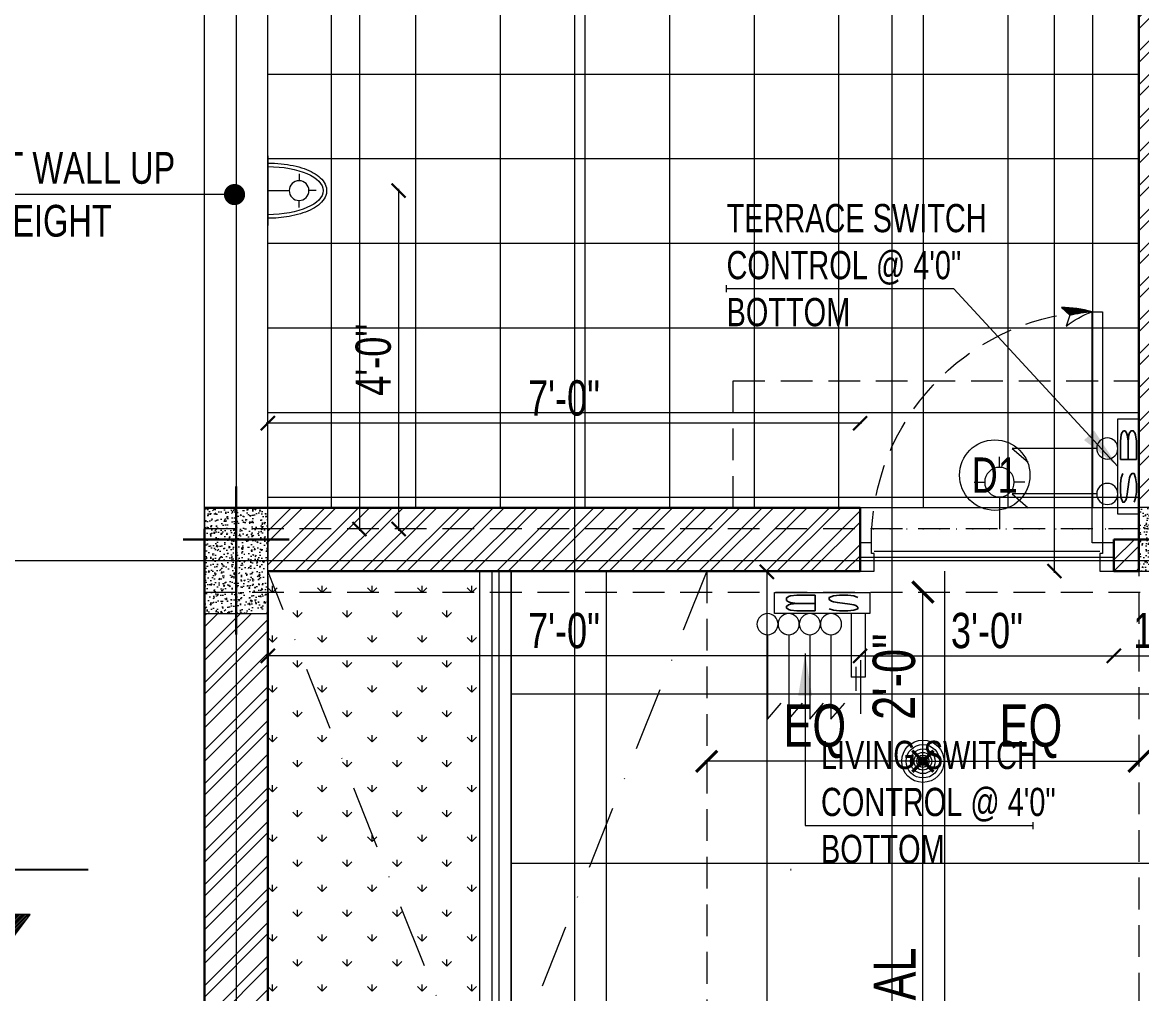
# Model space of a CAD drawing. Header units: inches. Extents: x 3365147 to 3374664, y 1380917 to 1384908.
# Drawn here: x 3371675.9 to 3371834.7, y 1383314.4 to 1383452.2 of the extents above; entities that cross this region are included whole.
import ezdxf
from ezdxf.enums import TextEntityAlignment as Align

# ---------------------------------------------------------------- set-up
doc = ezdxf.new("R2010")
doc.units = ezdxf.units.IN
doc.header["$LTSCALE"] = 18
doc.header["$MEASUREMENT"] = 0
doc.header["$PDSIZE"] = -1
for name, pattern in [('CENTER', [50.79999999999998, 31.75, -6.349999999999998, 6.349999999999998, -6.349999999999998]), ('CONTINOUS', [0]), ('DASHDOT', [1, 0.5, -0.25, 0, -0.25]), ('DOT2', [0.125, 0, -0.125]), ('HIDDEN', [0.375, 0.25, -0.125])]:
    doc.linetypes.add(name, pattern=pattern)
for name, color, linetype, lineweight in [('COLUMN-00 _BC', 1, 'Continuous', 20), ('COLUMN-00 CENTER LINE_BC', 5, 'Continuous', 30), ('COLUMN-00 HATCH_BC', 4, 'Continuous', 9), ('DETAIL-SECTION ARROW HATCH_BC', 252, 'CONTINOUS', 5), ('DETAIL-SECTION ARROW_BC', 1, 'CONTINOUS', 18), ('DETAIL-SECTION-00_BC', 2, 'DASHDOT', 25), ('DIM-03_BC', 1, 'Continuous', 9), ('DIM-04_BC', 3, 'Continuous', 9), ('DOOR-00 DROP LINE_BC', 3, 'Continuous', 13), ('DOOR-00 SHUTTER_BC', 40, 'Continuous', 9), ('DOOR-00_BC', 30, 'Continuous', 18), ('DOORS_THIN-BC', 252, 'Continuous', 5), ('ELECTRICAL-CEILING-POINTS DIM_BC', 230, 'Continuous', 9), ('ELECTRICAL-CEILING-POINTS-00_BC', 230, 'Continuous', 20), ('ELECTRICAL-CEILING-POINTS-02_BC', 231, 'Continuous', 5), ('ELECTRICAL-DIM_BC', 20, 'Continuous', 9), ('ELECTRICAL-ROOF BEAM LINE_BC', 1, 'HIDDEN', 15), ('ELECTRICAL-WALL-POINTS-00_BC', 20, 'Continuous', 20), ('ELECTRICAL-WALL-POINTS-01_BC', 136, 'Continuous', 9), ('ELECTRICAL-WALL-POINTS-02_BC', 21, 'Continuous', 5), ('ELECTRICAL-WALL-TEXT-01__BC', 4, 'Continuous', 9), ('ELECTRICAL-WALL-TEXT-01_ARROW_BC', 8, 'Continuous', 13), ('GRID LINE-00_BC', 9, 'CENTER', 9), ('GRID LINE-TEXT_BC', 2, 'CONTINOUS', 15), ('INTERIOR-FLOORING TILE-00 (VT)_BC', 125, 'Continuous', 5), ('INTERIOR-FLOORING TILE-04_BC', 199, 'Continuous', 13), ('JOINERY TEXT BORDER_BC', 60, 'Continuous', 9), ('JOINERY TEXT_BC', 220, 'Continuous', 15), ('LANDSCAPE HATCH_BC', 96, 'Continuous', 5), ('ROOF-SLAB CUTOUT_BC', 4, 'DASHDOT', 9), ('STEPS-HANDRAIL-00_BC', 3, 'Continuous', 18), ('SUNSHADE_BC', 1, 'HIDDEN', 20), ('TEXT-02 _BC', 3, 'CONTINOUS', 18), ('TEXT-02_ARROW_BC', 4, 'Continuous', 13), ('WALL-00_BC', 7, 'Continuous', 30), ('WALL-04_BC', 4, 'Continuous', 15), ('WALL-06_BC', 9, 'Continuous', 9), ('WALL-9 inch BRICK HATCH_BC', 22, 'Continuous', 0)]:
    doc.layers.add(name, color=color, linetype=linetype, lineweight=lineweight)
doc.styles.add('BC-WALL_DIM', font='swisscl.ttf')
doc.styles.add('DIM_BC', font='swisscl.ttf')
doc.styles.add('ROMANS', font='romans.shx', dxfattribs={"width": 0.75})
doc.styles.add('WD Room text', font='swisscl.ttf')
doc.dimstyles.new('BC-WALL_DIM-02', dxfattribs={"dimtxt": 4, "dimasz": 2, "dimexe": 4.5, "dimexo": 0, "dimgap": 1, "dimtad": 1, "dimdec": 4, "dimzin": 3, "dimdsep": 46, "dimlunit": 4, "dimtxsty": 'BC-WALL_DIM', "dimblk": 'ARCHTICK', "dimcen": 0.0625, "dimdle": 0.25, "dimse1": 1, "dimse2": 1, "dimclrd": 7, "dimclre": 4, "dimclrt": 256, "dimadec": 0, "dimazin": 0, "dimtfac": 0.5, "dimtdec": 4, "dimtix": 1, "dimtofl": 0, "dimtmove": 2, "dimatfit": 2, "dimfxl": 0, "dimfrac": 1, "dimtolj": 1, "dimtzin": 1, "dimlwd": -1, "dimarcsym": 0})
doc.dimstyles.new('DIM_BC', dxfattribs={"dimtxt": 4, "dimasz": 2, "dimexe": 4.5, "dimexo": 0, "dimgap": 1, "dimtad": 1, "dimdec": 4, "dimzin": 3, "dimdsep": 46, "dimlunit": 4, "dimtxsty": 'DIM_BC', "dimblk": 'ARCHTICK', "dimcen": 0.0625, "dimdle": 0.25, "dimse1": 1, "dimse2": 1, "dimclrd": 7, "dimclre": 4, "dimclrt": 256, "dimadec": 0, "dimazin": 0, "dimtfac": 0.5, "dimtdec": 4, "dimtix": 1, "dimtofl": 0, "dimtmove": 2, "dimatfit": 2, "dimfxl": 0, "dimfrac": 1, "dimtolj": 1, "dimtzin": 1, "dimlwd": -1, "dimarcsym": 0})
pattern_1 = [(45, (0.0005768695846199989, 3.000003199558705), (-2.386485386504598, 2.386485386504598), []), (45, (1.59156712458462, 3.000003199558705), (-2.386485386504598, 2.386485386504598), [])]
pattern_2 = [(45, (0, 0), (-2.386485386504598, 2.386485386504598), []), (45, (1.590990255, 0), (-2.386485386504598, 2.386485386504598), [])]

# ---------------------------------------------------------------- blocks, each defined once
blk = doc.blocks.new('ARROW_C')
at = {"layer": 'DOORS_THIN-BC'}
h = blk.add_hatch(dxfattribs=at)
h.set_pattern_fill('ANSI31', color=256, scale=1.439999999999995, angle=82.34337836753481, style=0)
h.set_pattern_definition([(127.3433783675347, (-488.6261728187226, 65.37046368602438), (-0.1431026031467135, -0.1091862856435467), [])])
edge = h.paths.add_edge_path()
edge.add_arc((5.804878283427684, -19.94409062200435), 20.77169619034866, 91.08324206293743, 106.2280361201848)
edge.add_arc((-1.466444343494003, -25.91922004105702), 25.9606707646258, 77.92495574760318, 86.7618009874663, ccw=False)
edge.add_line((3.964337424034851, -0.5329435133191823), (5.412189069791565, 0.8238933390265969))
blk.add_lwpolyline([(-9.095e-13, 4.26e-14, -0.0661779865403536), (5.412189069791565, 0.823893339026597), (3.964337424034851, -0.5329435133191823), (4.649810086945194, -2.463927325565364, 0.0635909475538442), (-9.095e-13, 4.26e-14)], format="xyb")
blk.add_arc((-1.46697212334652, -25.92314596823115), 25.96462023794869, 77.92562916814516, 86.76112756691943)
blk = doc.blocks.new('*U1375')
for points in [[(2.000894688331753, -6.912160000000001e-10), (0, -6.912160000000001e-10), (0, 3.999999999308784), (1.600715750653761, 3.999999999308784), (3.100715750653761, 3.999999999308784), (3.100715750653767, 36.79856850007582), (1.600715750653767, 36.79856850007582), (1.600715750653761, 3.999999999308784), (1.600715750653761, 2.499999999308784), (2.000894688302649, 2.499999999308784)], [(34.39928425143535, 2.499999999308784), (34.39928425143535, 3.999999999308784), (36.00000000208911, 3.999999999308784), (36.00000000208911, -6.912160000000001e-10), (33.99910531375735, -6.912160000000001e-10), (33.99910531375735, 2.499999999308784)]]:
    blk.add_lwpolyline(points, close=True)
at = {"layer": 'DOOR-00 DROP LINE_BC', "ltscale": 0.01}
blk.add_line((2.000894688331757, 2.799463186296633), (33.99910531375736, 2.799463186296633), dxfattribs=at)
at = {"layer": 'DOOR-00 SHUTTER_BC', "linetype": 'HIDDEN'}
blk.add_arc((1.586818566069908, 4.072403413243643), 32.81254556727711, 359.8735723383919, 85.84165232859309, dxfattribs=at)
at = {"layer": 'DOOR-00 SHUTTER_BC', "lineweight": 13, "ltscale": 0.01, "xscale": 0.8000000000007759, "yscale": 0.8000000000007759, "zscale": 0.8000000000007759, "rotation": 359.0774398910439}
blk.add_blockref('ARROW_C', (3.100715750653767, 36.7985685000831), dxfattribs=at)
blk = doc.blocks.new('*U836')
at = {"layer": 'JOINERY TEXT BORDER_BC'}
blk.add_circle((0, 0), 5, dxfattribs=at)
at = {"style": 'WD Room text'}
blk.add_attdef('JOINERY_TEXT', text='', height=6, dxfattribs=at).set_placement((0, 0), align=Align.MIDDLE_CENTER)
blk = doc.blocks.new('ARCHTICK')
at = {"color": 0, "const_width": 0.15}
blk.add_lwpolyline([(-0.5, -0.5), (0.5, 0.5)], dxfattribs=at)
blk = doc.blocks.new('*D890')
at = {"layer": 'Defpoints', "color": 0, "transparency": 16777216}
for p in [(3371710.75924155, 1383374.344476395), (3371794.759241552, 1383374.344476393), (3371710.75924155, 1383362.344476393)]:
    blk.add_point(p, dxfattribs=at)
at = {"layer": 'DIM-04_BC', "color": 7, "linetype": 'Continuous', "transparency": 16777216}
blk.add_line((3371795.009241552, 1383362.344476393), (3371710.50924155, 1383362.344476393), dxfattribs=at)
at = {"layer": 'DIM-04_BC', "color": 7, "transparency": 16777216, "xscale": 2, "yscale": 2, "zscale": 2, "rotation": 180}
blk.add_blockref('ARCHTICK', (3371710.75924155, 1383362.344476393), dxfattribs=at)
at = {"layer": 'DIM-04_BC', "color": 7, "transparency": 16777216, "xscale": 2, "yscale": 2, "zscale": 2}
blk.add_blockref('ARCHTICK', (3371794.759241552, 1383362.344476393), dxfattribs=at)
at = {"layer": 'DIM-04_BC', "transparency": 16777216, "insert": (3371752.759241551, 1383365.905092383), "char_height": 5, "attachment_point": 5, "style": 'DIM_BC'}
blk.add_mtext('\\A1;7\'-0"', dxfattribs=at)
blk = doc.blocks.new('_ArchTick')
at = {"color": 0, "linetype": 'ByBlock', "const_width": 0.15}
blk.add_lwpolyline([(-0.5, -0.5), (0.5, 0.5)], dxfattribs=at)
blk = doc.blocks.new('*D891')
at = {"layer": 'Defpoints', "color": 0, "transparency": 16777216}
for p in [(3371794.758664682, 1383380.344473194), (3371830.759241553, 1383374.369684738), (3371830.759241553, 1383362.344476394)]:
    blk.add_point(p, dxfattribs=at)
at = {"layer": 'DIM-04_BC', "color": 7, "linetype": 'Continuous', "transparency": 16777216}
blk.add_line((3371794.508664682, 1383362.344476394), (3371831.009241553, 1383362.344476394), dxfattribs=at)
at = {"layer": 'DIM-04_BC', "color": 7, "transparency": 16777216, "xscale": 2, "yscale": 2, "zscale": 2, "rotation": 180}
blk.add_blockref('ARCHTICK', (3371794.758664682, 1383362.344476394), dxfattribs=at)
at = {"layer": 'DIM-04_BC', "color": 7, "transparency": 16777216, "xscale": 2, "yscale": 2, "zscale": 2}
blk.add_blockref('ARCHTICK', (3371830.759241553, 1383362.344476394), dxfattribs=at)
at = {"layer": 'DIM-04_BC', "transparency": 16777216, "insert": (3371812.758953118, 1383365.908368923), "char_height": 5, "attachment_point": 5, "style": 'DIM_BC'}
blk.add_mtext('\\A1;3\'-0"', dxfattribs=at)
blk = doc.blocks.new('*D892')
at = {"layer": 'Defpoints', "color": 0, "transparency": 16777216}
for p in [(3371830.759241553, 1383374.369684738), (3371849.325365283, 1383374.369684124), (3371849.325365283, 1383362.344476394)]:
    blk.add_point(p, dxfattribs=at)
at = {"layer": 'DIM-04_BC', "color": 7, "linetype": 'Continuous', "transparency": 16777216}
blk.add_line((3371830.509241553, 1383362.344476394), (3371849.575365283, 1383362.344476394), dxfattribs=at)
at = {"layer": 'DIM-04_BC', "color": 7, "transparency": 16777216, "xscale": 2, "yscale": 2, "zscale": 2, "rotation": 180}
blk.add_blockref('ARCHTICK', (3371830.759241553, 1383362.344476394), dxfattribs=at)
at = {"layer": 'DIM-04_BC', "color": 7, "transparency": 16777216, "xscale": 2, "yscale": 2, "zscale": 2}
blk.add_blockref('ARCHTICK', (3371849.325365283, 1383362.344476394), dxfattribs=at)
at = {"layer": 'DIM-04_BC', "transparency": 16777216, "insert": (3371840.042303418, 1383365.905092384), "char_height": 5, "attachment_point": 5, "style": 'DIM_BC'}
blk.add_mtext('\\A1;1\'-6{\\H0.5x;\\S1#2;}"', dxfattribs=at)
blk = doc.blocks.new('*D897')
at = {"layer": 'Defpoints', "color": 0, "transparency": 16777216}
for p in [(3371710.758661458, 1383374.271755128), (3371713.758664693, 1383052.302642471), (3371781.540886031, 1383052.302642471)]:
    blk.add_point(p, dxfattribs=at)
at = {"layer": 'DIM-03_BC', "color": 7, "linetype": 'Continuous', "transparency": 16777216}
blk.add_line((3371781.540886031, 1383374.521755128), (3371781.540886031, 1383052.052642471), dxfattribs=at)
at = {"layer": 'DIM-03_BC', "color": 7, "transparency": 16777216, "xscale": 2, "yscale": 2, "zscale": 2}
for p, rotation in [((3371781.540886031, 1383374.271755128), 90), ((3371781.540886031, 1383052.302642471), 270)]:
    blk.add_blockref('ARCHTICK', p, dxfattribs=dict(at, rotation=rotation))
at = {"layer": 'DIM-03_BC', "transparency": 16777216, "insert": (3371777.980270041, 1383213.287198798), "char_height": 5, "attachment_point": 5, "rotation": 90, "style": 'DIM_BC'}
blk.add_mtext('\\A1;26\'-10"', dxfattribs=at)
blk = doc.blocks.new('*D904')
at = {"layer": 'Defpoints', "color": 0, "transparency": 16777216}
for p in [(3371710.758664669, 1383588.844473196), (3371710.758664668, 1383380.344473196), (3371723.748495081, 1383380.344473196)]:
    blk.add_point(p, dxfattribs=at)
at = {"layer": 'DIM-03_BC', "color": 7, "linetype": 'Continuous', "transparency": 16777216}
blk.add_line((3371723.748495081, 1383589.094473196), (3371723.748495081, 1383380.094473196), dxfattribs=at)
at = {"layer": 'DIM-03_BC', "color": 7, "transparency": 16777216, "xscale": 2, "yscale": 2, "zscale": 2}
for p, rotation in [((3371723.748495081, 1383588.844473196), 90), ((3371723.748495081, 1383380.344473196), 270)]:
    blk.add_blockref('ARCHTICK', p, dxfattribs=dict(at, rotation=rotation))
at = {"layer": 'DIM-03_BC', "transparency": 16777216, "insert": (3371720.24849508, 1383484.594473195), "char_height": 5, "attachment_point": 5, "rotation": 90, "style": 'DIM_BC'}
blk.add_mtext('\\A1;17\'-4{\\H0.5x;\\S1#2;}"', dxfattribs=at)
blk = doc.blocks.new('*D908')
at = {"layer": 'Defpoints', "color": 0, "transparency": 16777216}
for p in [(3371822.323107948, 1383548.344473195), (3371834.323107932, 1383548.344473195), (3371834.324262212, 1383374.369684738)]:
    blk.add_point(p, dxfattribs=at)
at = {"layer": 'DIM-03_BC', "color": 7, "linetype": 'Continuous', "transparency": 16777216}
blk.add_line((3371822.323107948, 1383374.119684738), (3371822.323107948, 1383548.594473195), dxfattribs=at)
at = {"layer": 'DIM-03_BC', "color": 7, "transparency": 16777216, "xscale": 2, "yscale": 2, "zscale": 2}
for p, rotation in [((3371822.323107948, 1383548.344473195), 90), ((3371822.323107948, 1383374.369684738), 270)]:
    blk.add_blockref('ARCHTICK', p, dxfattribs=dict(at, rotation=rotation))
at = {"layer": 'DIM-03_BC', "transparency": 16777216, "insert": (3371818.762491958, 1383461.357078966), "char_height": 5, "attachment_point": 5, "rotation": 90, "style": 'DIM_BC'}
blk.add_mtext('\\A1;14\'-6"', dxfattribs=at)
blk = doc.blocks.new('*D913')
at = {"layer": 'Defpoints', "color": 0, "transparency": 16777216}
for p in [(3371710.758663023, 1383395.344476394), (3371710.758663023, 1383383.369681542), (3371794.759241552, 1383383.344476394)]:
    blk.add_point(p, dxfattribs=at)
at = {"layer": 'DIM-04_BC', "color": 7, "linetype": 'Continuous', "transparency": 16777216}
blk.add_line((3371795.009241552, 1383395.344476394), (3371710.508663023, 1383395.344476394), dxfattribs=at)
at = {"layer": 'DIM-04_BC', "color": 7, "transparency": 16777216, "xscale": 2, "yscale": 2, "zscale": 2, "rotation": 180}
blk.add_blockref('ARCHTICK', (3371710.758663023, 1383395.344476394), dxfattribs=at)
at = {"layer": 'DIM-04_BC', "color": 7, "transparency": 16777216, "xscale": 2, "yscale": 2, "zscale": 2}
blk.add_blockref('ARCHTICK', (3371794.759241552, 1383395.344476394), dxfattribs=at)
at = {"layer": 'DIM-04_BC', "transparency": 16777216, "insert": (3371752.758952287, 1383398.905092384), "char_height": 5, "attachment_point": 5, "style": 'DIM_BC'}
blk.add_mtext('\\A1;7\'-0"', dxfattribs=at)
blk = doc.blocks.new('*U456')
at = {"linetype": 'CENTER', "ltscale": 0.1}
blk.add_line((1.110223024625157e-16, 0), (10.51656835569302, 0), dxfattribs=at)
at = {"layer": 'GRID LINE-TEXT_BC', "style": 'DIM_BC'}
blk.add_attdef('AA', text='', height=0.2, dxfattribs=at).set_placement((-0.2141686873997627, 0), align=Align.MIDDLE_CENTER)
blk = doc.blocks.new('*U436')
at = {"linetype": 'CENTER', "ltscale": 0.1}
blk.add_line((1.110223024625157e-16, 0), (25.47780267974587, 0), dxfattribs=at)
at = {"layer": 'GRID LINE-TEXT_BC', "style": 'DIM_BC'}
blk.add_attdef('AA', text='', height=0.2, rotation=90.0000000000445, dxfattribs=at).set_placement((-0.2141686873997627, 0), align=Align.MIDDLE_CENTER)
blk = doc.blocks.new('*U623')
at = {"linetype": 'CENTER', "ltscale": 0.1}
blk.add_line((1.110223024625157e-16, 0), (25.47780267974587, 0), dxfattribs=at)
at = {"layer": 'GRID LINE-TEXT_BC', "style": 'DIM_BC'}
blk.add_attdef('AA', text='', height=0.2, rotation=90.0000000000445, dxfattribs=at).set_placement((-0.2141686873997627, 0), align=Align.MIDDLE_CENTER)
blk = doc.blocks.new('*U618')
at = {"linetype": 'CENTER', "ltscale": 0.1}
blk.add_line((1.110223024625157e-16, 0), (25.47780267974587, 0), dxfattribs=at)
at = {"layer": 'GRID LINE-TEXT_BC', "style": 'DIM_BC'}
blk.add_attdef('AA', text='', height=0.2, rotation=90.0000000000445, dxfattribs=at).set_placement((-0.2141686873997627, 0), align=Align.MIDDLE_CENTER)
blk = doc.blocks.new('EC-CEILING LIGHT POINT_BC')
for radius in [3, 0.5]:
    blk.add_circle((0, 0), radius)
at = {"layer": 'ELECTRICAL-CEILING-POINTS-02_BC'}
for radius in [2.375, 1.75, 1.25, 0.875, 0.625]:
    blk.add_circle((0, 0), radius, dxfattribs=at)
blk = doc.blocks.new('*D1230')
at = {"layer": 'Defpoints', "color": 0, "transparency": 16777216}
for p in [(3371803.666174998, 1383347.397105793), (3371803.66617502, 1383347.397105793), (3371803.666174998, 1383282.94700162)]:
    blk.add_point(p, dxfattribs=at)
at = {"layer": 'ELECTRICAL-CEILING-POINTS DIM_BC', "color": 7, "transparency": 16777216}
blk.add_line((3371803.66617502, 1383282.69700162), (3371803.66617502, 1383347.647105793), dxfattribs=at)
at = {"layer": 'ELECTRICAL-CEILING-POINTS DIM_BC', "color": 7, "transparency": 16777216, "xscale": 3, "yscale": 3, "zscale": 3}
for p, rotation in [((3371803.66617502, 1383347.397105793), 90), ((3371803.66617502, 1383282.94700162), 270)]:
    blk.add_blockref('ARCHTICK', p, dxfattribs=dict(at, rotation=rotation))
at = {"layer": 'ELECTRICAL-CEILING-POINTS DIM_BC', "transparency": 16777216, "insert": (3371799.666175019, 1383315.172053705), "char_height": 6, "attachment_point": 5, "rotation": 90, "style": 'DIM_BC'}
blk.add_mtext('\\A1;BAL', dxfattribs=at)
blk = doc.blocks.new('*D1231')
at = {"layer": 'Defpoints', "color": 0, "transparency": 16777216}
for p in [(3371803.666174998, 1383371.397105793), (3371803.666175022, 1383371.397105793), (3371803.666174998, 1383347.397105793)]:
    blk.add_point(p, dxfattribs=at)
at = {"layer": 'ELECTRICAL-CEILING-POINTS DIM_BC', "color": 7, "transparency": 16777216}
blk.add_line((3371803.666175022, 1383347.147105793), (3371803.666175022, 1383371.647105793), dxfattribs=at)
at = {"layer": 'ELECTRICAL-CEILING-POINTS DIM_BC', "color": 7, "transparency": 16777216, "xscale": 3, "yscale": 3, "zscale": 3}
for p, rotation in [((3371803.666175022, 1383371.397105793), 90), ((3371803.666175022, 1383347.397105793), 270)]:
    blk.add_blockref('ARCHTICK', p, dxfattribs=dict(at, rotation=rotation))
at = {"layer": 'ELECTRICAL-CEILING-POINTS DIM_BC', "transparency": 16777216, "insert": (3371799.593435834, 1383359.397105792), "char_height": 6, "attachment_point": 5, "rotation": 90, "style": 'DIM_BC'}
blk.add_mtext('\\A1;2\'-0"', dxfattribs=at)
blk = doc.blocks.new('*D1232')
at = {"layer": 'Defpoints', "color": 0, "transparency": 16777216}
for p in [(3371773.008664674, 1383347.397105791), (3371773.008664674, 1383347.397105793), (3371803.666175012, 1383347.397105789)]:
    blk.add_point(p, dxfattribs=at)
at = {"layer": 'ELECTRICAL-CEILING-POINTS DIM_BC', "color": 7, "transparency": 16777216}
blk.add_line((3371803.916175012, 1383347.397105793), (3371772.758664674, 1383347.397105793), dxfattribs=at)
at = {"layer": 'ELECTRICAL-CEILING-POINTS DIM_BC', "color": 7, "transparency": 16777216, "xscale": 3, "yscale": 3, "zscale": 3, "rotation": 180}
blk.add_blockref('ARCHTICK', (3371773.008664674, 1383347.397105793), dxfattribs=at)
at = {"layer": 'ELECTRICAL-CEILING-POINTS DIM_BC', "color": 7, "transparency": 16777216, "xscale": 3, "yscale": 3, "zscale": 3}
blk.add_blockref('ARCHTICK', (3371803.666175012, 1383347.397105793), dxfattribs=at)
at = {"layer": 'ELECTRICAL-CEILING-POINTS DIM_BC', "transparency": 16777216, "insert": (3371788.337419843, 1383351.636948519), "char_height": 6, "attachment_point": 5, "style": 'DIM_BC'}
blk.add_mtext('\\A1;EQ', dxfattribs=at)
blk = doc.blocks.new('*D1227')
at = {"layer": 'Defpoints', "color": 0, "transparency": 16777216}
for p in [(3371803.666175005, 1383347.397105789), (3371834.32368534, 1383347.397105791), (3371834.32368534, 1383347.397105793)]:
    blk.add_point(p, dxfattribs=at)
at = {"layer": 'ELECTRICAL-CEILING-POINTS DIM_BC', "color": 7, "transparency": 16777216}
blk.add_line((3371803.416175005, 1383347.397105793), (3371834.57368534, 1383347.397105793), dxfattribs=at)
at = {"layer": 'ELECTRICAL-CEILING-POINTS DIM_BC', "color": 7, "transparency": 16777216, "xscale": 3, "yscale": 3, "zscale": 3, "rotation": 180}
blk.add_blockref('ARCHTICK', (3371803.666175005, 1383347.397105793), dxfattribs=at)
at = {"layer": 'ELECTRICAL-CEILING-POINTS DIM_BC', "color": 7, "transparency": 16777216, "xscale": 3, "yscale": 3, "zscale": 3}
blk.add_blockref('ARCHTICK', (3371834.32368534, 1383347.397105793), dxfattribs=at)
at = {"layer": 'ELECTRICAL-CEILING-POINTS DIM_BC', "transparency": 16777216, "insert": (3371818.994930172, 1383351.636948519), "char_height": 6, "attachment_point": 5, "style": 'DIM_BC'}
blk.add_mtext('\\A1;EQ', dxfattribs=at)
blk = doc.blocks.new('*U1330')
at = {"layer": 'DETAIL-SECTION ARROW HATCH_BC', "linetype": 'Continuous', "transparency": 33554687}
h = blk.add_hatch(dxfattribs=at)
h.set_pattern_fill('ANSI31', color=256, scale=0.06451599999999999, style=0)
h.set_pattern_definition([(45, (36.37842172865688, -8.431632918223361), (-0.0057024626368789, 0.0057024626368789), [])])
h.paths.add_polyline_path([(18.3753453613697, 0.2870960000056698), (18.47211936136883, 0.2870960000056698, -0.4142135623730951), (18.66566736136868, 0.4806440000321801), (18.66566736136868, 0.6741920000113396)])
at = {"transparency": 33554687}
blk.add_line((0, 0), (18.66566736136868, 0), dxfattribs=at)
at = {"layer": 'DETAIL-SECTION ARROW_BC', "transparency": 33554687}
blk.add_lwpolyline([(18.85921536136785, 0.2870960000056698), (18.95598936136777, 0.2870960000056698), (18.66566736136868, 0.6741920000113396), (18.37534536136959, 0.2870960000056698), (18.47211936136883, 0.2870960000056698)], dxfattribs=at)
at = {"linetype": 'CONTINOUS', "transparency": 33554687, "style": 'DIM_BC'}
for tag, height, rotation, p in [('1', 0.2000000000000001, 179.9999999999617, (-0.03053735255570315, 0.2840815832298055)), ('2', 0.2, 179.9999999999793, (18.66579842296763, 0.2878823695993774))]:
    blk.add_attdef(tag, text='', height=height, rotation=rotation, dxfattribs=at).set_placement(p, align=Align.MIDDLE_CENTER)
blk = doc.blocks.new('EW-SWITCH BOX_BC')
blk.add_lwpolyline([(4.499999999985447, -0.9999999999931077), (-4.499999999985448, -0.999999999993106), (-4.500000000014551, 0.9999999999640057), (4.499999999985447, 0.9999999999931068)], close=True)
at = {"layer": 'ELECTRICAL-WALL-POINTS-01_BC', "insert": (0, 0), "char_height": 1.5, "attachment_point": 5, "style": 'ROMANS'}
blk.add_mtext('{\\Fromans|c0;\\W3;SB}', dxfattribs=at)
blk = doc.blocks.new('EW-ONE WAY SWITCH_BC')
at = {"ltscale": 20}
for p, q in [((0, 2.000014085308578), (0, 10.00007042653706)), ((8.572304848104729e-16, 10.00007042653706), (1.301817519006041, 8.481739932660373))]:
    blk.add_line(p, q, dxfattribs=at)
blk.add_circle((-1.836922467451013e-16, 1.000007042655018), 1.000007042653561, dxfattribs=at)
blk = doc.blocks.new('EW-5 AMP SOCKET_BC')
for p, q in [((-1.000007042661309, 0), (-1.000007042661309, 9)), ((-1.000007042661309, 9), (1.000007042653561, 9)), ((1.000007042653561, 0), (1.000007042653561, 9)), ((-1.000007042661309, 0), (1.000007042653561, 0))]:
    blk.add_line(p, q)
at = {"layer": 'ELECTRICAL-WALL-POINTS-01_BC'}
for p, q in [((-0.3333356808896859, 6.608248551434372), (-0.3333356808896859, 14.21097466055653)), ((0.3333356808819374, 7.544261216680753), (0.3333356808819374, 10.97939169005258))]:
    blk.add_line(p, q, dxfattribs=at)
blk = doc.blocks.new('EW-COMPOUND WALL LIGHT_BC')
blk.add_line((9.112710586123285e-13, 0), (-4.529709940470639e-13, 3.023274702813069))
at = {"ltscale": 20}
blk.add_line((4.927180831857994, -2.282618538629322e-13), (-4.927180831858051, -2.273736754432321e-13), dxfattribs=at)
blk.add_circle((-5.666578317686799e-13, 4.42327470281316), 1.39999999999998)
blk.add_open_spline([(3.919422597587028, -4.934149027150708e-16), (3.919422597587028, 0.6384450161248356), (3.886240571498452, 1.276851265010431), (3.69707317533407, 3.068895585618411), (3.45808804819693, 4.178167057647556), (2.780900254802433, 6.080079498354417), (2.346086102663083, 6.873572735011075), (1.540509031184819, 7.740001427009764), (1.235011323623786, 7.977291703959489), (0.5693319713623007, 8.291135297106669), (0.20740182438945, 8.364119354598778), (-0.5091560258747351, 8.30978772698749), (-0.8580905588945245, 8.184296171254129), (-1.493464031663648, 7.782828061402194), (-1.782766559546293, 7.508424804293635), (-2.308911236789998, 6.842002567723537), (-2.54619495492778, 6.449110309078345), (-3.161279140388435, 5.160337164038982), (-3.470162470466756, 4.12922174549638), (-3.833694994223807, 2.046450713189454), (-3.919422597587028, 1.023430174657857), (-3.919422597587028, 1.480244708145212e-15)], degree=3, knots=[1.570796326794897, 1.570796326794897, 1.570796326794897, 1.570796326794897, 1.808479811528694, 1.808479811528694, 2.255914330366457, 2.255914330366457, 2.70334884920422, 2.70334884920422, 2.93898368553105, 2.93898368553105, 3.174618521857881, 3.174618521857881, 3.410253358184711, 3.410253358184711, 3.645888194511541, 3.645888194511541, 3.881523030838371, 3.881523030838371, 4.331381306817332, 4.331381306817332, 4.71238898038469, 4.71238898038469, 4.71238898038469, 4.71238898038469])
at = {"layer": 'ELECTRICAL-WALL-POINTS-01_BC'}
for p, q in [((1.77635683940025e-15, 6.831032937084274), (-4.529709940470639e-13, 5.823274702813251)), ((-2.407758234271567, 4.423274702812705), (-1.400000000000544, 4.42327470281316)), ((2.40775823427032, 4.423274702812703), (1.399999999999411, 4.423274702813158))]:
    blk.add_line(p, q, dxfattribs=at)
at = {"layer": 'ELECTRICAL-WALL-POINTS-02_BC'}
blk.add_ellipse((0, 0), major_axis=(0, -7.838791171355297), ratio=0.4357232391816585, start_param=1.570796326794897, end_param=4.71238898038469, dxfattribs=at)
blk = doc.blocks.new('*D1399')
at = {"layer": 'Defpoints', "color": 0, "transparency": 16777216}
for p in [(3371710.758664669, 1383428.342257292), (3371710.758665608, 1383380.342257292), (3371729.295723828, 1383380.342257292)]:
    blk.add_point(p, dxfattribs=at)
at = {"layer": 'ELECTRICAL-DIM_BC', "color": 7, "transparency": 16777216}
blk.add_line((3371729.295723828, 1383428.592257292), (3371729.295723828, 1383380.092257292), dxfattribs=at)
at = {"layer": 'ELECTRICAL-DIM_BC', "color": 7, "transparency": 16777216, "xscale": 2, "yscale": 2, "zscale": 2}
for p, rotation in [((3371729.295723828, 1383428.342257292), 90), ((3371729.295723828, 1383380.342257292), 270)]:
    blk.add_blockref('ARCHTICK', p, dxfattribs=dict(at, rotation=rotation))
at = {"layer": 'ELECTRICAL-DIM_BC', "transparency": 16777216, "insert": (3371725.735107838, 1383404.342257291), "char_height": 5, "attachment_point": 5, "rotation": 90, "style": 'BC-WALL_DIM'}
blk.add_mtext('\\A1;4\'-0"', dxfattribs=at)
blk = doc.blocks.new('EW-WALL BRACKET (BULB)_BC')
for p, q in [((6.658274132716963, 3.605368900210841), (6.658274132717643, 2.093731548804413)), ((4.558283488328664, 0), (0, 0)), ((8.758264777106627, 0), (10.26990604427697, 0)), ((6.658274132716963, -3.617905802602031), (6.658274132717643, -2.106268451195603))]:
    blk.add_line(p, q)
blk.add_circle((6.658274132717643, -0.0062684511955951), 2.099999999999999)
blk = doc.blocks.new('*U477')
at = {"layer": 'COLUMN-00 HATCH_BC'}
h = blk.add_hatch(dxfattribs=at)
h.set_pattern_fill('AR-CONC', color=256, scale=0.25)
h.set_pattern_definition([(49.99999999999999, (-2.582294090840695e-06, 5.996753859275486), (1.793150456501884, -0.1568803374564878), [0.1875, -2.0625]), (355, (-2.582294090840695e-06, 5.996753859275486), (-0.3468783340325, 1.88048033425003), [0.15, -1.65]), (100.45144446, (0.1494266202059092, 5.983680499275486), (1.44627211681778, 1.723599977421574), [0.15935048, -1.75285528]), (46.18420000000002, (-2.582294090840695e-06, 6.496753859275486), (2.668103326678931, -0.4137982019826913), [0.2812499999999999, -3.093749999999999]), (96.63563548999993, (0.2223392802059092, 6.462270591775487), (2.336654864185571, 2.435296501936376), [0.239025855, -2.629284399999999]), (351.1841639899999, (-2.582294090840695e-06, 6.496753859275486), (2.336654862636933, 2.435296500674975), [0.225, -2.4750000025]), (21, (0.2499974177059092, 6.371753859275486), (1.492267630296154, -1.006547226663347), [0.1875, -2.0625]), (326.0000000000001, (0.2499974177059092, 6.371753859275486), (0.6082883298039543, 1.812875112617133), [0.15, -1.65]), (71.45144474, (0.3743530527059091, 6.287874924275486), (2.100555941824928, 0.8063278820158846), [0.159350475, -1.75285528]), (37.50000000000001, (-2.582294090840695e-06, 5.996753859275486), (0.03039963829322667, 0.8322346345782787), [0, -1.63, 0, -1.675, 0, -1.65625]), (7.499999999999999, (-2.582294090840695e-06, 5.996753859275486), (0.6576738436053715, 0.9860292797059006), [0, -0.955, 0, -1.5925, 0, -0.63125]), (327.5, (-0.5575025822940909, 5.996753859275486), (1.334556090431023, -0.0563871793359495), [0, -0.625, 0, -1.95, 0, -2.5875]), (317.5, (-0.8075025822940909, 5.996753859275486), (1.457965423355966, 0.2502624558307941), [0, -0.8125, 0, -1.295, 0, -1.8375])])
h.paths.add_polyline_path([(-4.500002582668346, -4.50162307042774), (4.499997417331654, -4.501623070467758), (4.500000000374255, 10.49837692970323), (-4.499999999625745, 10.49837692974324)])
blk.add_lwpolyline([(-4.500002582668346, -4.50162307042774), (4.499997417331654, -4.501623070467758), (4.500000000374255, 10.49837692970323), (-4.499999999625745, 10.49837692974324)], close=True)
at = {"layer": 'COLUMN-00 CENTER LINE_BC'}
for p, q in [((-2.582668346176685e-06, -7.501623070409551), (3.742553359895269e-10, 13.49837692976143)), ((-7.5, -1.818989403545856e-11), (7.5, -5.820766091346741e-11))]:
    blk.add_line(p, q, dxfattribs=at)
blk = doc.blocks.new('*U726')
at = {"layer": 'COLUMN-00 HATCH_BC'}
h = blk.add_hatch(dxfattribs=at)
h.set_pattern_fill('AR-CONC', color=256, scale=0.25)
h.set_pattern_definition([(49.99999999999999, (6.002669980547235, 0.0274268381181173), (1.793150456501884, -0.1568803374564878), [0.1875, -2.0625]), (355, (6.002669980547235, 0.0274268381181173), (-0.3468783340325, 1.88048033425003), [0.15, -1.65]), (100.45144446, (6.152099183047234, 0.01435347811811738), (1.44627211681778, 1.723599977421574), [0.15935048, -1.75285528]), (46.18420000000002, (6.002669980547235, 0.5274268381181173), (2.668103326678931, -0.4137982019826913), [0.2812499999999998, -3.093749999999998]), (96.63563548999993, (6.225011843047234, 0.4929435706181176), (2.336654864185571, 2.435296501936376), [0.239025855, -2.629284399999999]), (351.1841639899999, (6.002669980547235, 0.5274268381181173), (2.336654862636933, 2.435296500674975), [0.225, -2.4750000025]), (21, (6.252669980547235, 0.4024268381181173), (1.492267630296154, -1.006547226663347), [0.1875, -2.0625]), (326.0000000000001, (6.252669980547235, 0.4024268381181173), (0.6082883298039543, 1.812875112617133), [0.15, -1.65]), (71.45144474, (6.377025615547234, 0.3185479031181169), (2.100555941824928, 0.8063278820158846), [0.159350475, -1.75285528]), (37.50000000000001, (6.002669980547235, 0.0274268381181173), (0.03039963829322667, 0.8322346345782787), [0, -1.63, 0, -1.675, 0, -1.65625]), (7.499999999999999, (6.002669980547235, 0.0274268381181173), (0.6576738436053715, 0.9860292797059006), [0, -0.955, 0, -1.5925, 0, -0.63125]), (327.5, (5.445169980547234, 0.0274268381181173), (1.334556090431023, -0.0563871793359495), [0, -0.625, 0, -1.95, 0, -2.5875]), (317.5, (5.195169980547234, 0.0274268381181173), (1.457965423355966, 0.2502624558307941), [0, -0.8125, 0, -1.295, 0, -1.8375])])
h.paths.add_polyline_path([(-4.498376929312032, -4.499997415441612), (10.50266997737901, -4.499997415248799), (10.50104690985927, 4.52742425355973), (-4.499999996831778, 4.527424253366917)])
blk.add_lwpolyline([(-4.498376929312032, -4.499997415441612), (10.50266997737901, -4.499997415248799), (10.50104690985927, 4.52742425355973), (-4.499999996831778, 4.527424253366917)], close=True)
at = {"layer": 'COLUMN-00 CENTER LINE_BC'}
for p, q in [((0.001623070687966931, -7.499997415423422), (3.168222760905445e-09, 7.527424253385107)), ((-7.5, -1.818989403545856e-11), (13.50104690669104, 1.746229827404022e-10))]:
    blk.add_line(p, q, dxfattribs=at)

msp = doc.modelspace()

# ---------------------------------------------------------------- hatches: boundary and pattern name
at = {"layer": 'INTERIOR-FLOORING TILE-04_BC'}
h = msp.add_hatch(dxfattribs=at)
h.set_pattern_fill('_USER', color=256, scale=12, double=1, pattern_type=0)
h.set_pattern_definition([(0, (3371983.758662552, 1383696.871897448), (0, 12), []), (90, (3371983.758662552, 1383696.871897448), (-12, 7.347880794884119e-16), [])])
h.paths.add_polyline_path([(3371710.758665606, 1383383.343369881), (3371710.758664667, 1383495.836168481), (3371716.749006038, 1383495.842259876), (3371716.739854222, 1383504.84225057), (3371710.758664667, 1383504.836168481), (3371710.775137144, 1383588.844473196), (3371803.758664668, 1383588.815425879), (3371803.758664668, 1383696.871897447), (3371983.758662552, 1383696.87189775), (3371983.758662553, 1383528.817049251), (3371921.508664683, 1383528.830761072), (3371921.508664683, 1383548.358185318), (3371834.323107929, 1383548.344473194), (3371834.323107932, 1383383.345582907)])
at = {"layer": 'LANDSCAPE HATCH_BC', "transparency": 33554687}
h = msp.add_hatch(dxfattribs=at)
h.set_pattern_fill('GRASS', color=256, scale=5)
h.set_pattern_definition([(90, (-9.313225746154785e-10, 22.99999999883585), (-3.535533904999999, 3.535533904999999), [0.9375, -6.133567814999999]), (45, (-9.313225746154785e-10, 22.99999999883585), (-3.535533905932738, 3.535533905932738), [0.9375, -4.0625]), (135, (-9.313225746154785e-10, 22.99999999883585), (-3.535533905932738, -3.535533905932737), [0.9375, -4.0625])])
h.paths.add_polyline_path([(3371740.758664662, 1383374.344476394), (3371710.758664668, 1383374.344476395), (3371710.758664675, 1383217.440428457), (3371740.758664669, 1383217.440428458)])
at = {"layer": 'WALL-9 inch BRICK HATCH_BC', "transparency": 33554687}
h = msp.add_hatch(dxfattribs=at)
h.set_pattern_fill('ANSI32', color=256, scale=9)
h.set_pattern_definition(pattern_2)
h.paths.add_polyline_path([(3371843.32310793, 1383519.813802808), (3371834.32310793, 1383519.813802808), (3371834.322385755, 1383383.397105792), (3371843.322385755, 1383383.397105793)])
h = msp.add_hatch(dxfattribs=at)
h.set_pattern_fill('ANSI32', color=256, scale=9)
h.set_pattern_definition(pattern_1)
h.paths.add_polyline_path([(3371794.759241552, 1383378.369684738), (3371794.759241552, 1383383.344476394), (3371710.759242476, 1383383.344476395), (3371710.759240926, 1383374.344476395), (3371794.759241552, 1383374.344476393)])
h = msp.add_hatch(dxfattribs=at)
h.set_pattern_fill('ANSI32', color=256, scale=9)
h.set_pattern_definition(pattern_1)
h.paths.add_polyline_path([(3371834.323684801, 1383378.869684738), (3371830.759241553, 1383378.869684738), (3371830.759241553, 1383374.369684738), (3371834.323684801, 1383374.369684738)])
h = msp.add_hatch(dxfattribs=at)
h.set_pattern_fill('ANSI32', color=256, scale=9)
h.set_pattern_definition(pattern_2)
h.paths.add_polyline_path([(3371710.75866468, 1383368.369681542), (3371701.758664666, 1383368.369681542), (3371701.758664667, 1383226.469472894), (3371710.758664682, 1383226.469472893)])

# ---------------------------------------------------------------- linework, layer by layer
at = {"layer": 'ELECTRICAL-ROOF BEAM LINE_BC'}
for p, q in [((3371834.323115158, 1383546.884501453), (3371834.323115158, 1383185.49689728)), ((3371701.758671201, 1383380.397105625), (3371701.758671201, 1382924.31345959)), ((3371701.758671201, 1383380.397105625), (3371992.758668616, 1383380.397105625)), ((3371710.758671201, 1383380.397105625), (3371710.758671202, 1382960.313459588)), ((3371701.758671201, 1383371.397105625), (3371992.758668616, 1383371.397105625))]:
    msp.add_line(p, q, dxfattribs=at)
at = {"layer": 'ELECTRICAL-WALL-POINTS-00_BC', "linetype": 'DOT2', "transparency": 33554687}
msp.add_line((3371834.323107931, 1383380.313802809), (3371794.758664682, 1383380.344473194), dxfattribs=at)
at = {"layer": 'ELECTRICAL-WALL-TEXT-01_ARROW_BC', "transparency": 33554687}
for p, q in [((3371775.819439175, 1383413.917079565), (3371775.819439175, 1383414.917079565)), ((3371819.318827101, 1383337.761839516), (3371819.318827101, 1383338.761839516))]:
    msp.add_line(p, q, dxfattribs=at)
at = {"layer": 'INTERIOR-FLOORING TILE-00 (VT)_BC'}
for p, q in [((3371758.758662105, 1383374.344476394), (3371758.758662105, 1383052.302649281)), ((3371806.758662105, 1383374.344476394), (3371806.758662105, 1383043.302642469)), ((3371745.258664668, 1383356.946517264), (3371925.258664683, 1383356.946517264)), ((3371745.258664668, 1383332.946517264), (3371925.258664683, 1383332.946517264))]:
    msp.add_line(p, q, dxfattribs=at)
msp.add_lwpolyline([(3371710.758663652, 1383052.302657547), (3371710.758664682, 1383212.940428457), (3371745.258664666, 1383212.940428459), (3371745.258664668, 1383374.344476394), (3371794.759241552, 1383374.344476393), (3371794.759241552, 1383376.369684738), (3371830.759241554, 1383376.369684738), (3371830.759241553, 1383374.369684738), (3371849.325365283, 1383374.36968204), (3371849.32310864, 1383383.397105793), (3371843.323107932, 1383383.397105793), (3371843.32310864, 1383539.344473195)], dxfattribs=at)
at = {"layer": 'INTERIOR-FLOORING TILE-04_BC'}
msp.add_lwpolyline([(3371710.758665606, 1383383.343369881), (3371710.758664667, 1383495.836168481), (3371716.749006038, 1383495.842259876), (3371716.739854222, 1383504.84225057), (3371710.758664667, 1383504.836168481), (3371710.775137144, 1383588.844473196), (3371803.758664668, 1383588.815425879), (3371803.758664668, 1383696.871897447), (3371983.758662552, 1383696.87189775), (3371983.758662553, 1383528.817049251), (3371921.508664683, 1383528.830761072), (3371921.508664683, 1383548.358185318), (3371834.323107929, 1383548.344473194), (3371834.323107932, 1383383.345582907)], close=True, dxfattribs=at)
at = {"layer": 'ROOF-SLAB CUTOUT_BC'}
for p, q in [((3371773.008664667, 1383374.344476394), (3371710.758664686, 1383217.440428457)), ((3371773.008664667, 1383217.440428459), (3371710.75924155, 1383374.344476395))]:
    msp.add_line(p, q, dxfattribs=at)
at = {"layer": 'STEPS-HANDRAIL-00_BC', "transparency": 33554687}
for p, q in [((3371742.508664666, 1383374.344476394), (3371742.508664666, 1383215.690428456)), ((3371743.508664666, 1383374.344476394), (3371743.508664666, 1383214.690428456))]:
    msp.add_line(p, q, dxfattribs=at)
at = {"layer": 'SUNSHADE_BC'}
for p, q in [((3371776.758664682, 1383383.344476394), (3371776.758664682, 1383401.344476396)), ((3371776.758664682, 1383401.344476396), (3371834.323107932, 1383401.344476396))]:
    msp.add_line(p, q, dxfattribs=at)
at = {"layer": 'WALL-00_BC'}
for p, q in [((3371834.32426221, 1383374.369684738), (3371834.32310793, 1383548.344473195)), ((3371701.758664666, 1383380.344473199), (3371701.758664667, 1383199.483624473)), ((3371830.759241553, 1383378.869684738), (3371834.32426221, 1383378.869684738)), ((3371830.759241553, 1383374.369684738), (3371830.759241553, 1383378.869684738)), ((3371794.759241552, 1383374.344476393), (3371710.75924155, 1383374.344476395)), ((3371830.759241553, 1383374.369684738), (3371834.32426221, 1383374.369684738)), ((3371710.758664682, 1383199.483624473), (3371710.75866468, 1383371.344473195))]:
    msp.add_line(p, q, dxfattribs=at)
msp.add_lwpolyline([(3371701.759241536, 1383383.344476395), (3371794.759241552, 1383383.344476394), (3371794.759241552, 1383374.344476393)], dxfattribs=at)
at = {"layer": 'WALL-04_BC'}
for p, q in [((3371701.758664666, 1383380.344473195), (3371701.758664668, 1383597.844473196)), ((3371710.758664666, 1383380.344473195), (3371710.758664668, 1383588.844473196))]:
    msp.add_line(p, q, dxfattribs=at)
at = {"layer": 'WALL-06_BC'}
for p, q in [((3371740.758664666, 1383374.344476394), (3371740.758664665, 1383217.440428459)), ((3371745.258664665, 1383374.344476394), (3371745.258664665, 1383212.940428459))]:
    msp.add_line(p, q, dxfattribs=at)
at = {"layer": 'WALL-06_BC', "linetype": 'HIDDEN'}
msp.add_line((3371773.008664667, 1383374.344476394), (3371773.008664667, 1383217.440428459), dxfattribs=at)

# ---------------------------------------------------------------- block references
at = {"layer": 'COLUMN-00 _BC', "transparency": 33554687, "rotation": 180}
msp.add_blockref('*U477', (3371706.25866044, 1383378.868058472), dxfattribs=at)
at = {"layer": 'COLUMN-00 _BC', "transparency": 33554687}
msp.add_blockref('*U726', (3371838.822061731, 1383378.869681539), dxfattribs=at)
at = {"layer": 'DETAIL-SECTION-00_BC', "transparency": 33554687, "xscale": 22.14566929133859, "yscale": 22.14566929133859, "zscale": 22.14566929133859, "rotation": 180}
msp.add_blockref('*U1330', (3372083.969648367, 1383332.009497587), dxfattribs=at)
at = {"layer": 'DOOR-00_BC', "xscale": -1}
msp.add_blockref('*U1375', (3371830.759241553, 1383374.369684738), dxfattribs=at)
at = {"layer": 'ELECTRICAL-CEILING-POINTS-00_BC', "transparency": 33554687, "rotation": 90.00000000000001}
msp.add_blockref('EC-CEILING LIGHT POINT_BC', (3371803.666174996, 1383347.397105793), dxfattribs=at)
at = {"layer": 'ELECTRICAL-WALL-POINTS-00_BC', "color": 4, "transparency": 33554687, "xscale": -1, "rotation": 270}
msp.add_blockref('EW-COMPOUND WALL LIGHT_BC', (3371710.758665606, 1383428.342257292), dxfattribs=at)
at = {"layer": 'ELECTRICAL-WALL-POINTS-00_BC', "ltscale": 20, "transparency": 33554687, "yscale": 1.5, "zscale": 1.5}
for name, p, xscale, rotation in [('EW-SWITCH BOX_BC', (3371832.823107931, 1383389.208449384), 1.5, 90), ('EW-ONE WAY SWITCH_BC', (3371831.323107931, 1383391.768965788), -1.5, 90), ('EW-ONE WAY SWITCH_BC', (3371831.323107931, 1383385.315602034), -1.5, 90), ('EW-SWITCH BOX_BC', (3371789.384069713, 1383369.844473194), 1.5, 180), ('EW-ONE WAY SWITCH_BC', (3371781.634048585, 1383368.344473194), -1.5, 180), ('EW-ONE WAY SWITCH_BC', (3371784.634069713, 1383368.344473194), -1.5, 180), ('EW-ONE WAY SWITCH_BC', (3371787.634090841, 1383368.344473194), -1.5, 180), ('EW-ONE WAY SWITCH_BC', (3371790.634111969, 1383368.344473194), -1.5, 180)]:
    msp.add_blockref(name, p, dxfattribs=dict(at, xscale=xscale, rotation=rotation))
at = {"layer": 'ELECTRICAL-WALL-POINTS-00_BC', "transparency": 33554687, "xscale": -1, "rotation": 270}
msp.add_blockref('EW-WALL BRACKET (BULB)_BC', (3371814.540886307, 1383380.329138001), dxfattribs=at)
at = {"layer": 'ELECTRICAL-WALL-POINTS-00_BC', "ltscale": 20, "transparency": 33554687, "rotation": 180}
msp.add_blockref('EW-5 AMP SOCKET_BC', (3371794.495956745, 1383368.344473194), dxfattribs=at)
at = {"layer": 'GRID LINE-00_BC', "xscale": 39.37007874015748, "yscale": 39.37007874015748, "zscale": 39.37007874015748, "rotation": 270}
for name, p in [('*U436', (3371706.275143441, 1383780.556592743)), ('*U623', (3371754.240277217, 1383780.556592743)), ('*U618', (3371799.258667772, 1383780.556592743))]:
    msp.add_blockref(name, p, dxfattribs=at)
at = {"layer": 'GRID LINE-00_BC', "xscale": 39.37007874015748, "yscale": 39.37007874015748, "zscale": 39.37007874015748}
msp.add_blockref('*U456', (3371606.949991824, 1383375.868131013), dxfattribs=at)
at = {"layer": 'JOINERY TEXT_BC'}
ref = msp.add_blockref('*U836', (3371813.861055338, 1383387.987694574), dxfattribs=at)
ref.add_attrib('JOINERY_TEXT', 'D1', dxfattribs={"layer": '0', "height": 5, "style": 'WD Room text'}).set_placement((3371813.861055338, 1383387.987694574), align=Align.MIDDLE_CENTER)

# ---------------------------------------------------------------- texts
at = {"layer": 'ELECTRICAL-WALL-TEXT-01__BC', "transparency": 33554687, "char_height": 4, "attachment_point": 4, "style": 'DIM_BC'}
for s, insert in [('TERRACE SWITCH \\PCONTROL @ 4\'0" \\PBOTTOM \\P ', (3371775.819439175, 1383414.417079565)), ('LIVING SWITCH \\PCONTROL @ 4\'0" \\PBOTTOM \\P ', (3371789.215857723, 1383338.261839516))]:
    msp.add_mtext(s, dxfattribs=dict(at, insert=insert))
at = {"layer": 'TEXT-02 _BC', "insert": (3371654.55474999, 1383427.787113208), "char_height": 4.5, "attachment_point": 4, "style": 'DIM_BC'}
msp.add_mtext('PARAPET WALL UP \\PTO 3\'0" HEIGHT', dxfattribs=at)

# ---------------------------------------------------------------- dimensions: what is measured, and where the dimension line sits
at = {"layer": 'DIM-03_BC', "transparency": 33554687}
for base, p1, p2, picture, middle in [((3371723.748495081, 1383380.344473196), (3371710.758664668, 1383588.844473196), (3371710.758664666, 1383380.344473195), '*D904', (3371720.24849508, 1383484.594473195)), ((3371822.323107948, 1383548.344473195), (3371834.32426221, 1383374.369684738), (3371834.32310793, 1383548.344473195), '*D908', (3371818.762491958, 1383461.357078966)), ((3371781.540886031, 1383052.302642471), (3371710.758661456, 1383374.271755128), (3371713.758664691, 1383052.302642471), '*D897', (3371777.980270041, 1383213.287198798))]:
    dim = msp.add_linear_dim(base=base, p1=p1, p2=p2, angle=90, dimstyle='DIM_BC', override={"dimtxt": 5, "dimdec": 1, "dimpost": '\\X', "dimfxl": 0.1, "dimfxlon": 1, "dimarcsym": 1}, dxfattribs=at)
    dim.commit()
    dim.dimension.update_dxf_attribs({"geometry": picture, "text_midpoint": middle})
at = {"layer": 'DIM-04_BC'}
for base, p1, p2, picture, middle in [((3371710.758663023, 1383395.344476394), (3371794.759241552, 1383383.344476394), (3371710.758663023, 1383383.369681542), '*D913', (3371752.758952287, 1383398.905092384)), ((3371830.759241553, 1383362.344476394), (3371794.758664682, 1383380.344473194), (3371830.759241553, 1383374.369684738), '*D891', (3371812.758953118, 1383365.908368923)), ((3371710.75924155, 1383362.344476393), (3371794.759241552, 1383374.344476393), (3371710.75924155, 1383374.344476395), '*D890', (3371752.759241551, 1383365.905092383)), ((3371849.325365283, 1383362.344476394), (3371830.759241553, 1383374.369684738), (3371849.325365283, 1383374.369684124), '*D892', (3371840.042303418, 1383365.905092384))]:
    dim = msp.add_linear_dim(base=base, p1=p1, p2=p2, dimstyle='DIM_BC', override={"dimtxt": 5, "dimdec": 1, "dimpost": '\\X', "dimfxl": 0.1, "dimfxlon": 1, "dimarcsym": 1}, dxfattribs=at)
    dim.commit()
    dim.dimension.update_dxf_attribs({"geometry": picture, "text_midpoint": middle})
at = {"layer": 'ELECTRICAL-CEILING-POINTS DIM_BC', "transparency": 33554687}
dim = msp.add_linear_dim(base=(3371803.666175022, 1383371.397105793), p1=(3371803.666174996, 1383347.397105793), p2=(3371803.666174996, 1383371.397105793), angle=90, dimstyle='DIM_BC', override={"dimtxt": 6, "dimasz": 3, "dimpost": '\\X', "dimfxl": 3, "dimfxlon": 1, "dimarcsym": 1}, dxfattribs=at)
dim.commit()
dim.dimension.update_dxf_attribs({"geometry": '*D1231', "text_midpoint": (3371799.593435834, 1383359.397105792)})
dim = msp.add_linear_dim(base=(3371773.008664674, 1383347.397105793), p1=(3371803.666175012, 1383347.397105789), p2=(3371773.008664674, 1383347.397105791), text='EQ', dimstyle='DIM_BC', override={"dimtxt": 6, "dimasz": 3, "dimpost": '\\X', "dimfxl": 3, "dimfxlon": 1, "dimarcsym": 1}, dxfattribs=at)
dim.commit()
dim.dimension.update_dxf_attribs({"geometry": '*D1232', "text_midpoint": (3371788.337419843, 1383351.636948519)})
for base, p1, p2, angle, text, picture, middle in [((3371834.32368534, 1383347.397105793), (3371803.666175005, 1383347.397105789), (3371834.32368534, 1383347.397105791), 180, 'EQ', '*D1227', (3371818.994930172, 1383351.636948519)), ((3371803.66617502, 1383347.397105793), (3371803.666174996, 1383282.94700162), (3371803.666174996, 1383347.397105793), 90, 'BAL', '*D1230', (3371799.666175019, 1383315.172053705))]:
    dim = msp.add_linear_dim(base=base, p1=p1, p2=p2, angle=angle, text=text, dimstyle='DIM_BC', override={"dimtxt": 6, "dimasz": 3, "dimpost": '\\X', "dimfxl": 3, "dimfxlon": 1, "dimarcsym": 1}, dxfattribs=at)
    dim.commit()
    dim.dimension.update_dxf_attribs({"geometry": picture, "text_midpoint": middle})
at = {"layer": 'ELECTRICAL-DIM_BC', "transparency": 33554687}
dim = msp.add_linear_dim(base=(3371729.295723828, 1383380.342257292), p1=(3371710.758664667, 1383428.342257292), p2=(3371710.758665606, 1383380.342257292), angle=90, dimstyle='BC-WALL_DIM-02', override={"dimtxt": 5, "dimpost": '\\X'}, dxfattribs=at)
dim.commit()
dim.dimension.update_dxf_attribs({"geometry": '*D1399', "text_midpoint": (3371725.735107838, 1383404.342257291)})

# ---------------------------------------------------------------- leaders
at = {"layer": 'ELECTRICAL-WALL-TEXT-01_ARROW_BC', "transparency": 33554687}
for points in [[(3371831.323107931, 1383389.208449384), (3371808.077965388, 1383414.417079565), (3371775.819439175, 1383414.417079565)], [(3371786.969829748, 1383362.68267212), (3371786.969829748, 1383338.261839516), (3371819.318827101, 1383338.261839516)]]:
    msp.add_leader(points, dimstyle='DIM_BC', override={"dimasz": 6, "dimgap": 0.5, "dimtad": 0, "dimclrd": 256, "dimfxl": 0, "dimfxlon": 1, "dimarcsym": 1}, dxfattribs=at)
at = {"layer": 'TEXT-02_ARROW_BC'}
msp.add_leader([(3371706.029919543, 1383427.787113208), (3371654.55474999, 1383427.787113208)], dimstyle='DIM_BC', override={"dimasz": 3, "dimtad": 0, "dimclrd": 256, "dimldrblk": 'Dot', "dimfxl": 0.1, "dimfxlon": 1, "dimarcsym": 1}, dxfattribs=at)

doc.saveas('drawing.dxf')
